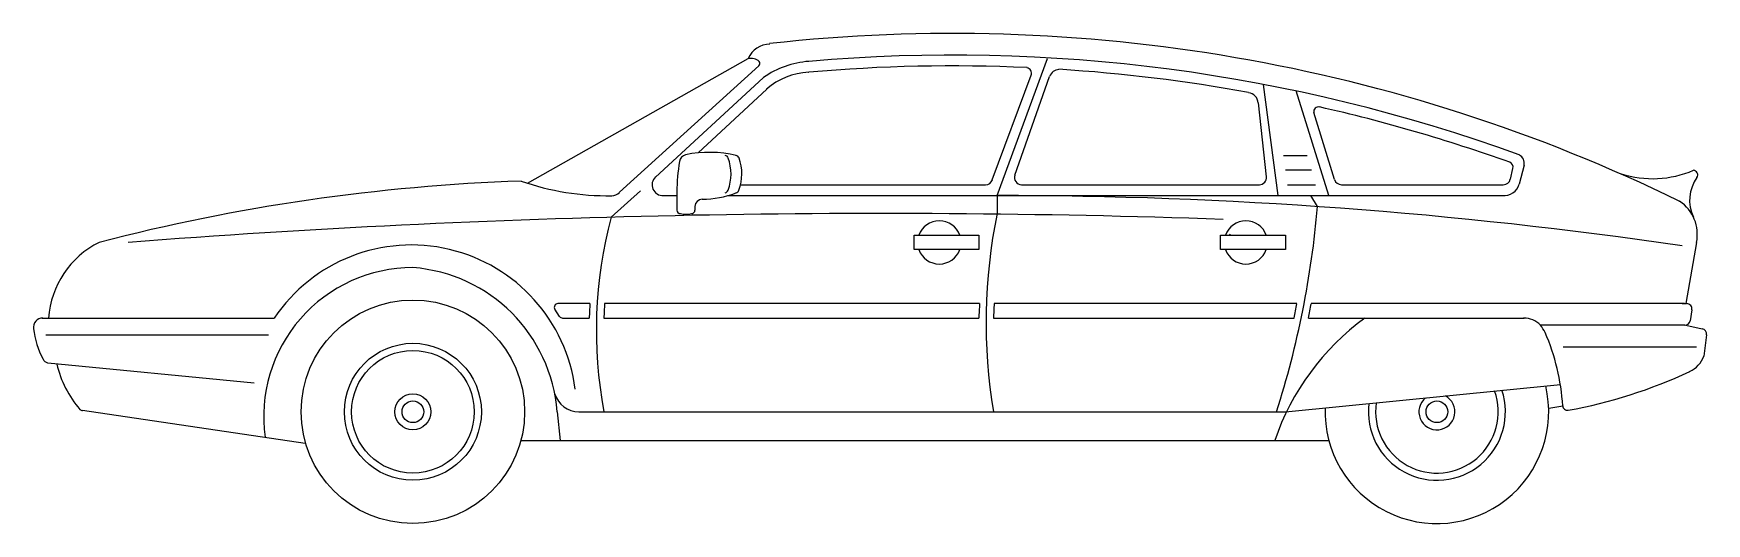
# Model space of a CAD drawing. Extents: x 0 to 464, y 0 to 136.
import ezdxf

# ---------------------------------------------------------------- set-up
doc = ezdxf.new("R2010")
doc.units = 0
doc.header["$LTSCALE"] = 1000
doc.header["$MEASUREMENT"] = 0
doc.layers.get('0').update_dxf_attribs({"linetype": 'CONTINUOUS'})

msp = doc.modelspace()

# ---------------------------------------------------------------- linework, layer by layer
at = {"color": 0, "linetype": 'ByBlock'}
for p, q in [((137.19, 94.45), (198.44, 129.02)), ((162.78, 91.91), (201.4, 126.95)), ((267.44, 91.02), (281.44, 129.02)), ((172.71, 96.12), (202.55, 123.66)), ((202.55, 123.66), (202.69, 123.77)), ((215.2, 125.23), (215.25, 125.23)), ((266.14, 95.33), (276.91, 124.39)), ((272.38, 96.69), (282.03, 124.02)), ((345.44, 91.02), (341.35, 121.81)), ((184.6, 102.84), (203.56, 120.54)), ((342.19, 96.24), (339.92, 116.71)), ((359.44, 91.02), (350.44, 120.02)), ((361.07, 95.43), (355.3, 114.03)), ((412.22, 102.33), (412.3, 102.3)), ((353.44, 102.02), (346.88, 102.02)), ((354.62, 98.02), (347.44, 98.02)), ((409.8, 95.56), (410.51, 98.55)), ((413.61, 99.48), (412.26, 94.21)), ((196.25, 94.02), (264.27, 94.02)), ((274.27, 94.02), (340.2, 94.02)), ((348.03, 94.02), (355.77, 94.02)), ((362.98, 94.02), (407.85, 94.02)), ((440.57, 97.02), (440.5, 96.97)), ((160.44, 85.02), (168.55, 92.32)), ((160.54, 90.95), (160.58, 90.95)), ((162.73, 91.87), (162.78, 91.91)), ((174.94, 91.02), (178.58, 91.02)), ((178.67, 91.99), (178.67, 86.99)), ((192.75, 91.02), (407.54, 91.02)), ((267.44, 91.02), (267.44, 85.96)), ((356.33, 87.93), (354.46, 91.03)), ((456.65, 89.48), (456.75, 89.43)), ((183.67, 87.99), (183.67, 86.99)), ((244.44, 80.02), (262.44, 80.02)), ((244.44, 76.02), (244.44, 80.02)), ((262.44, 80.02), (262.44, 76.02)), ((329.46, 76.02), (329.46, 80.02)), ((329.46, 80.02), (347.46, 80.02)), ((331.98, 80.27), (331.91, 80.02)), ((347.46, 80.02), (347.46, 76.02)), ((262.44, 76.02), (244.44, 76.02)), ((347.46, 76.02), (329.46, 76.02)), ((461.44, 78.02), (458.44, 61.02)), ((154.54, 61.02), (145.66, 61.02)), ((262.58, 61.02), (158.59, 61.02)), ((350.61, 61.02), (266.65, 61.02)), ((458.08, 61.02), (354.6, 61.02)), ((457.44, 61.02), (458.67, 61.02)), ((2.65, 57.02), (67.01, 57.02)), ((146.14, 57.47), (144.82, 59.47)), ((146.98, 57.02), (154.35, 57.02)), ((158.41, 57.02), (262.41, 57.02)), ((266.46, 57.02), (349.82, 57.02)), ((353.82, 57.02), (413.66, 57.02)), ((408.44, 57.02), (413.44, 57.02)), ((460.15, 59.27), (459.65, 56.27)), ((3.64, 52.35), (64.35, 52.35)), ((64.34, 52.36), (65.44, 52.36)), ((418.44, 55.02), (418.2, 55.02)), ((425.44, 55.02), (418.44, 55.02)), ((458.17, 55.02), (425.44, 55.02)), ((458.44, 55.02), (463.03, 54.02)), ((464.2, 52.39), (463.44, 46.49)), ((424.44, 49.02), (461.44, 49.02)), ((4.1, 44.59), (4.17, 44.58)), ((4.17, 44.58), (61.44, 39.04)), ((347.44, 31.02), (423.67, 38.6)), ((420.44, 32.02), (424.34, 32.66)), ((75.58, 22.23), (13.86, 31.36)), ((145.44, 31.02), (146.29, 23.08)), ((151.44, 31.02), (347.77, 31.02)), ((135.44, 23.02), (344.47, 23.02)), ((344.44, 23.02), (359.57, 23.02))]:
    msp.add_line(p, q, dxfattribs=at)
for centre, radius in [((105.44, 31.02), 31), ((105.44, 31.02), 19), ((105.44, 31.02), 17), ((105.44, 31.02), 5), ((105.44, 31.02), 3), ((389.44, 31.02), 3)]:
    msp.add_circle(centre, radius, dxfattribs=at)
for centre, radius, start, end in [((255.23, -323.53), 459.51, 64.0017, 96.3572), ((204.44, 126.52), 6.5, 90, 157.3801), ((255.23, -329.53), 459.51, 70.0227, 94.9914), ((199.05, 125.1), 3.96, 51.5486, 98.8017), ((200.8, 127.64), 0.907, 311.1405, 38.5889), ((217.37, 102.35), 25.97, 94.6871, 124.4288), ((255.23, -332.54), 459.51, 87.4387, 94.9914), ((275.44, 124.94), 1.54, 339.5936, 78.0803), ((284.76, 123.07), 2.89, 92.7319, 160.71), ((255.23, -332.54), 459.51, 79.7205, 86.332), ((216.16, 106.05), 19.2, 92.8488, 131.034), ((336.73, 116.36), 3.2, 6.2034, 81.2666), ((356.56, 114.33), 1.28, 75.7419, 193.3111), ((255.23, -332.54), 459.51, 70.3569, 77.2197), ((181.56, 100.17), 2.19, 102.3575, 171.8283), ((187.67, 70.49), 32.5, 76.7399, 101.6761), ((191.79, 100.97), 1.2, 22.5191, 78.0434), ((194.79, 100.97), 1.2, 22.5191, 78.0434), ((410.99, 99.98), 2.67, 348.7775, 60.4337), ((229.17, 91.99), 50.5, 170.3212, 180), ((180.67, 96.99), 13, 339.6923, 19.9392), ((183.67, 96.99), 13, 339.6923, 19.9392), ((409.12, 98.92), 1.43, 345.282, 66.3937), ((449.22, 124.43), 28.74, 252.4744, 293.2504), ((460.49, 96.73), 1.29, 326.3099, 86.8202), ((153.82, -442.6), 537.93, 91.9581, 104.5763), ((159.75, 165.5), 74.56, 250.9725, 270.6107), ((174.73, 93.97), 2.96, 132.3974, 273.9997), ((264.27, 96.02), 2, 270, 339.6769), ((274.27, 96.02), 2, 160.56, 270), ((340.2, 96.02), 2, 270, 6.3402), ((362.98, 96.02), 2, 197.2415, 270), ((408.09, 95.34), 4.34, 262.7431, 344.9114), ((407.85, 96.02), 2, 270, 346.8053), ((470.32, 89.68), 10.81, 144.0856, 205.5255), ((160.31, 94.56), 3.62, 274.2814, 311.9225), ((185.67, 87.99), 2, 90, 180), ((185.67, 115.99), 26, 270, 291.1761), ((191.67, 92.96), 1.29, 285.7672, 339.6516), ((194.67, 92.96), 1.29, 285.7672, 339.6516), ((266.77, -1214.31), 1305.33, 81.60091, 89.97074), ((450.58, 80.22), 11.08, 348.5351, 56.1569), ((235.65, -2651.55), 2737.58, 88.02127, 94.38301), ((277.98, 53.63), 121.66, 165.0471, 190.7107), ((179.67, 86.99), 1, 180, 270), ((181.17, 93.06), 7.23, 258.0188, 281.9812), ((182.67, 86.99), 1, 270, 0), ((251.44, 78.02), 6, 19.4237, 160.4661), ((416.4, 55.8), 151.99, 168.5326, 189.3842), ((336.46, 78.02), 6, 19.4237, 160.4661), ((95.79, 110.41), 261.51, 342.3267, 355.0685), ((29.81, 55.27), 25.44, 116.5651, 176.0548), ((105.03, 31.5), 45.79, 7.2303, 146.1379), ((251.44, 78.02), 6, 199.4726, 340.5224), ((336.46, 78.02), 6, 199.4726, 340.5224), ((105.44, 29.64), 41.38, 90, 187.801), ((102.2, 27.78), 43.36, 4.2892, 85.7108), ((145.66, 60.02), 1, 90, 213.4484), ((497.7, 42.9), 343.64, 176.9766, 177.6474), ((501.76, 42.9), 343.64, 176.9766, 177.6474), ((605.75, 42.9), 343.64, 176.9766, 177.6474), ((609.8, 42.9), 343.64, 176.9766, 177.6474), ((-3.94, 128.54), 360.92, 348.5708, 349.2157), ((0.05, 128.54), 360.92, 348.5708, 349.2157), ((458.67, 59.52), 1.5, 350.5377, 90), ((2.79, 54.43), 2.58, 90, 187.9471), ((146.98, 58.02), 1, 213.4484, 270), ((411.03, 0.25), 70.37, 126.2252, 161.1212), ((413.49, 50.47), 6.55, 44.0049, 90), ((458.17, 56.52), 1.5, 270, 350.5377), ((22.44, 56.37), 22.31, 185.8952, 208.7336), ((409.98, 48.5), 10.47, 25.4633, 38.5474), ((364.34, 29.02), 60.1, 3.4767, 23.5366), ((462.74, 52.57), 1.48, 352.9448, 78.65), ((456.55, 48.83), 7.28, 294.1492, 341.241), ((4.81, 46.66), 2.19, 207.8371, 251.1942), ((35.45, 51.09), 29.58, 193.3191, 220.9561), ((400.26, 170.38), 141.27, 280.447, 294.8155), ((389.44, 31.02), 31, 177.968, 13.3542), ((151.44, 37.94), 6.92, 196.7514, 270), ((389.44, 31.02), 19, 172.9672, 18.3581), ((389.44, 31.02), 17, 171.5944, 19.8674), ((389.44, 31.02), 5, 129.0892, 62.0338), ((425.63, 32.74), 1.31, 183.1381, 280.8314), ((14.05, 32.8), 1.45, 229.472, 262.4054)]:
    msp.add_arc(centre, radius, start, end, dxfattribs=at)

doc.saveas('drawing.dxf')
